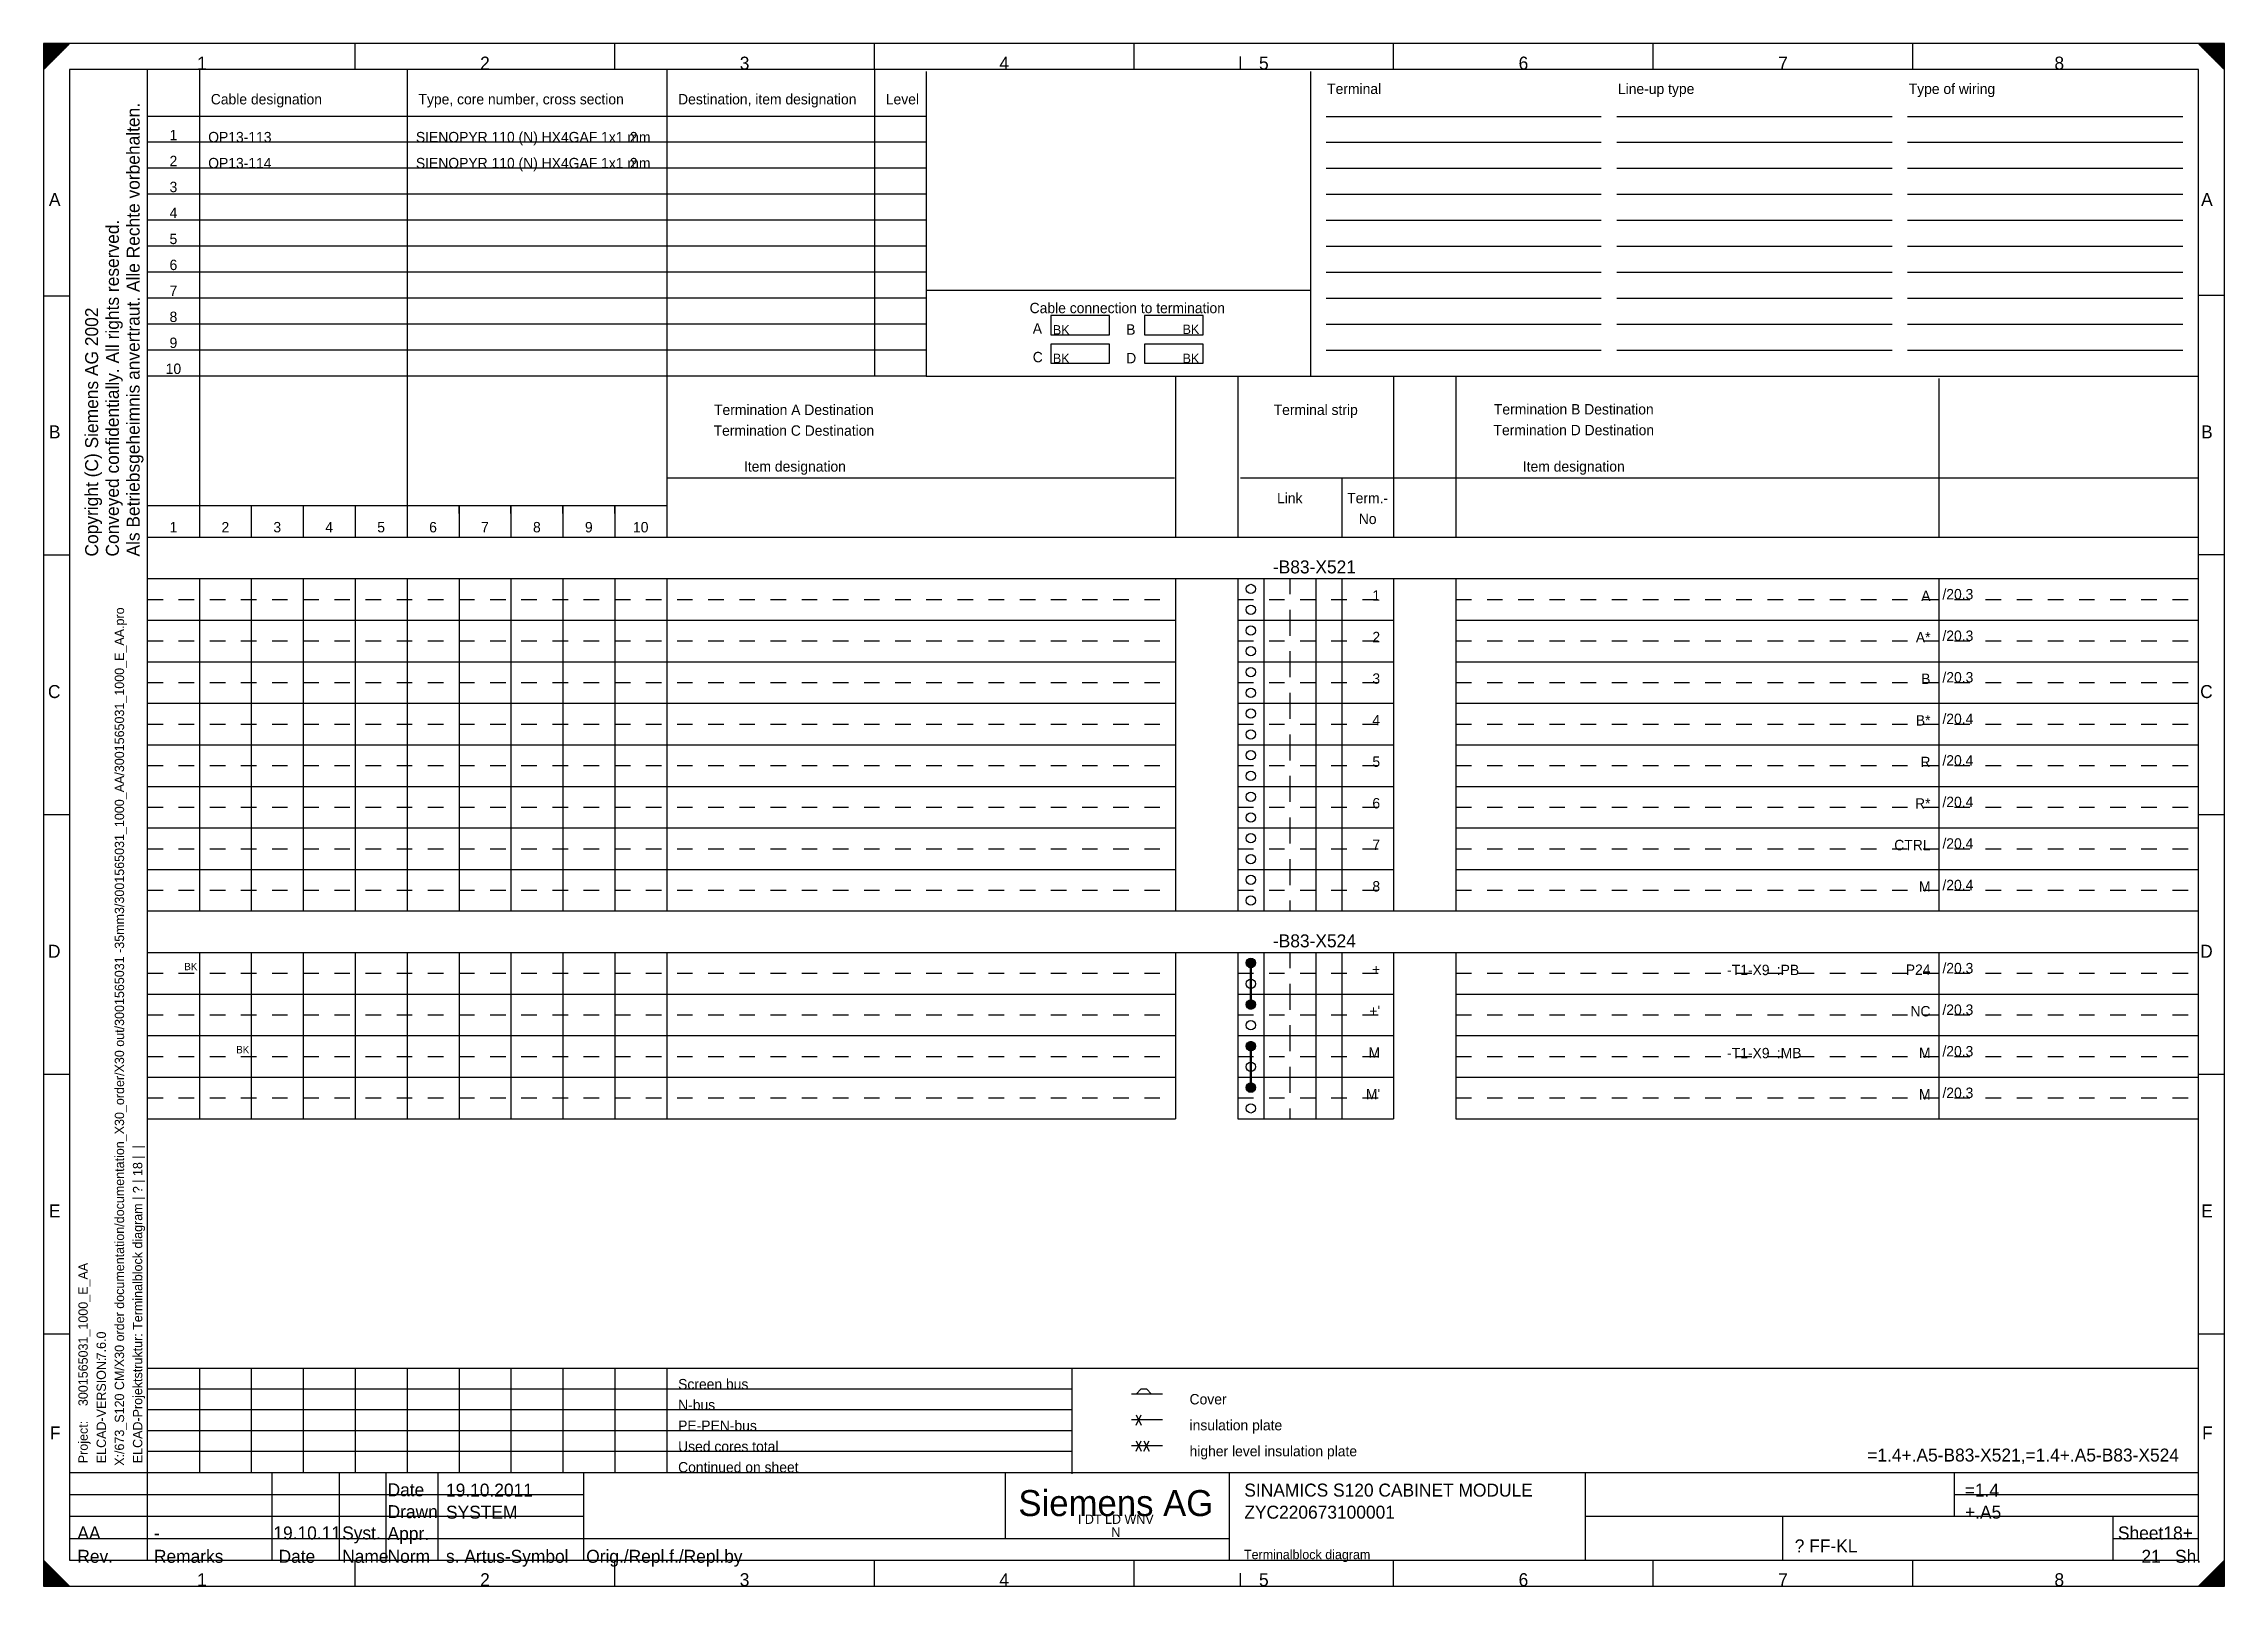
# Model space of a CAD drawing. Extents: x 0 to 420, y 0 to 297.
import ezdxf
from ezdxf.enums import TextEntityAlignment as Align

# ---------------------------------------------------------------- set-up
doc = ezdxf.new("R2010")
doc.units = 0
doc.header["$MEASUREMENT"] = 0
doc.linetypes.add('LTY1', pattern=[0])
doc.linetypes.add('LTY4', pattern=[6, 3, -3])
for name, color, linetype in [('GRAFIK', 7, 'LTY1'), ('PEN1', 7, 'LTY1'), ('PEN2', 7, 'LTY1'), ('PEN3', 7, 'LTY1'), ('PEN4', 7, 'LTY1'), ('PEN5', 7, 'LTY1'), ('PEN6', 7, 'LTY1'), ('SF', 7, 'LTY1'), ('SYMBOL', 7, 'LTY1')]:
    doc.layers.add(name, color=color, linetype=linetype)
doc.styles.add('CYRILLIC', font='norm_cy')
doc.styles.add('NORMSCHRIFT', font='normwin')

# ---------------------------------------------------------------- blocks, each defined once
blk = doc.blocks.new('TD_FORM_4_MKD')
at = {"layer": 'PEN1', "linetype": 'LTY1'}
for p, q in [((0, 297), (0, 0)), ((420, 297), (0, 297)), ((0, 297), (0, 292)), ((0, 292), (5, 297)), ((5, 297), (0, 297)), ((0, 297), (5, 297)), ((0, 296.95), (4.95, 296.95)), ((0, 296.9), (4.9, 296.9)), ((0, 296.85), (4.85, 296.85)), ((0, 296.8), (4.8, 296.8)), ((0, 296.75), (4.75, 296.75)), ((0, 296.7), (4.7, 296.7)), ((0, 296.65), (4.65, 296.65)), ((0, 296.6), (4.6, 296.6)), ((0, 296.55), (4.55, 296.55)), ((0, 296.5), (4.5, 296.5)), ((0, 296.45), (4.45, 296.45)), ((0, 296.4), (4.4, 296.4)), ((0, 296.35), (4.35, 296.35)), ((0, 296.3), (4.3, 296.3)), ((0, 296.25), (4.25, 296.25)), ((0, 296.2), (4.2, 296.2)), ((0, 296.15), (4.15, 296.15)), ((0, 296.1), (4.1, 296.1)), ((0, 296.05), (4.05, 296.05)), ((0, 296), (4, 296)), ((0, 295.95), (3.95, 295.95)), ((0, 295.9), (3.9, 295.9)), ((0, 295.85), (3.85, 295.85)), ((0, 295.8), (3.8, 295.8)), ((0, 295.75), (3.75, 295.75)), ((0, 295.7), (3.7, 295.7)), ((0, 295.65), (3.65, 295.65)), ((0, 295.6), (3.6, 295.6)), ((0, 295.55), (3.55, 295.55)), ((0, 295.5), (3.5, 295.5)), ((0, 295.45), (3.45, 295.45)), ((0, 295.4), (3.4, 295.4)), ((0, 295.35), (3.35, 295.35)), ((0, 295.3), (3.3, 295.3)), ((0, 295.25), (3.25, 295.25)), ((0, 295.2), (3.2, 295.2)), ((0, 295.15), (3.15, 295.15)), ((0, 295.1), (3.1, 295.1)), ((0, 295.05), (3.05, 295.05)), ((0, 295), (3, 295)), ((0, 294.95), (2.95, 294.95)), ((0, 294.9), (2.9, 294.9)), ((0, 294.85), (2.85, 294.85)), ((0, 294.8), (2.8, 294.8)), ((0, 294.75), (2.75, 294.75)), ((0, 294.7), (2.7, 294.7)), ((0, 294.65), (2.65, 294.65)), ((0, 294.6), (2.6, 294.6)), ((0, 294.55), (2.55, 294.55)), ((0, 294.5), (2.5, 294.5)), ((0, 294.45), (2.45, 294.45)), ((0, 294.4), (2.4, 294.4)), ((0, 294.35), (2.35, 294.35)), ((0, 294.3), (2.3, 294.3)), ((0, 294.25), (2.25, 294.25)), ((0, 294.2), (2.2, 294.2)), ((0, 294.15), (2.15, 294.15)), ((0, 294.1), (2.1, 294.1)), ((0, 294.05), (2.05, 294.05)), ((0, 294), (2, 294)), ((230.5, 292), (230.5, 294.5)), ((420, 297), (415, 297)), ((415, 297), (420, 292)), ((415, 297), (420, 297)), ((415.05, 296.95), (420, 296.95)), ((415.1, 296.9), (420, 296.9)), ((415.15, 296.85), (420, 296.85)), ((415.2, 296.8), (420, 296.8)), ((415.25, 296.75), (420, 296.75)), ((415.3, 296.7), (420, 296.7)), ((415.35, 296.65), (420, 296.65)), ((415.4, 296.6), (420, 296.6)), ((415.45, 296.55), (420, 296.55)), ((415.5, 296.5), (420, 296.5)), ((415.55, 296.45), (420, 296.45)), ((415.6, 296.4), (420, 296.4)), ((415.65, 296.35), (420, 296.35)), ((415.7, 296.3), (420, 296.3)), ((415.75, 296.25), (420, 296.25)), ((415.8, 296.2), (420, 296.2)), ((415.85, 296.15), (420, 296.15)), ((415.9, 296.1), (420, 296.1)), ((415.95, 296.05), (420, 296.05)), ((416, 296), (420, 296)), ((416.05, 295.95), (420, 295.95)), ((416.1, 295.9), (420, 295.9)), ((416.15, 295.85), (420, 295.85)), ((416.2, 295.8), (420, 295.8)), ((416.25, 295.75), (420, 295.75)), ((416.3, 295.7), (420, 295.7)), ((416.35, 295.65), (420, 295.65)), ((416.4, 295.6), (420, 295.6)), ((416.45, 295.55), (420, 295.55)), ((416.5, 295.5), (420, 295.5)), ((416.55, 295.45), (420, 295.45)), ((416.6, 295.4), (420, 295.4)), ((416.65, 295.35), (420, 295.35)), ((416.7, 295.3), (420, 295.3)), ((416.75, 295.25), (420, 295.25)), ((416.8, 295.2), (420, 295.2)), ((416.85, 295.15), (420, 295.15)), ((416.9, 295.1), (420, 295.1)), ((416.95, 295.05), (420, 295.05)), ((417, 295), (420, 295)), ((417.05, 294.95), (420, 294.95)), ((417.1, 294.9), (420, 294.9)), ((417.15, 294.85), (420, 294.85)), ((417.2, 294.8), (420, 294.8)), ((417.25, 294.75), (420, 294.75)), ((417.3, 294.7), (420, 294.7)), ((417.35, 294.65), (420, 294.65)), ((417.4, 294.6), (420, 294.6)), ((417.45, 294.55), (420, 294.55)), ((417.5, 294.5), (420, 294.5)), ((417.55, 294.45), (420, 294.45)), ((417.6, 294.4), (420, 294.4)), ((417.65, 294.35), (420, 294.35)), ((417.7, 294.3), (420, 294.3)), ((417.75, 294.25), (420, 294.25)), ((417.8, 294.2), (420, 294.2)), ((417.85, 294.15), (420, 294.15)), ((417.9, 294.1), (420, 294.1)), ((417.95, 294.05), (420, 294.05)), ((418, 294), (420, 294)), ((420, 0), (420, 297)), ((420, 292), (420, 297)), ((0, 293.95), (1.95, 293.95)), ((0, 293.9), (1.9, 293.9)), ((0, 293.85), (1.85, 293.85)), ((0, 293.8), (1.8, 293.8)), ((0, 293.75), (1.75, 293.75)), ((0, 293.7), (1.7, 293.7)), ((0, 293.65), (1.65, 293.65)), ((0, 293.6), (1.6, 293.6)), ((0, 293.55), (1.55, 293.55)), ((0, 293.5), (1.5, 293.5)), ((0, 293.45), (1.45, 293.45)), ((0, 293.4), (1.4, 293.4)), ((0, 293.35), (1.35, 293.35)), ((0, 293.3), (1.3, 293.3)), ((0, 293.25), (1.25, 293.25)), ((0, 293.2), (1.2, 293.2)), ((0, 293.15), (1.15, 293.15)), ((0, 293.1), (1.1, 293.1)), ((0, 293.05), (1.05, 293.05)), ((0, 293), (1, 293)), ((0, 292.95), (0.95, 292.95)), ((0, 292.9), (0.9, 292.9)), ((0, 292.85), (0.85, 292.85)), ((0, 292.8), (0.8, 292.8)), ((0, 292.75), (0.75, 292.75)), ((0, 292.7), (0.7, 292.7)), ((0, 292.65), (0.65, 292.65)), ((0, 292.6), (0.6, 292.6)), ((0, 292.55), (0.55, 292.55)), ((0, 292.5), (0.5, 292.5)), ((0, 292.45), (0.45, 292.45)), ((0, 292.4), (0.4, 292.4)), ((0, 292.35), (0.35, 292.35)), ((0, 292.3), (0.3, 292.3)), ((0, 292.25), (0.25, 292.25)), ((0, 292.2), (0.2, 292.2)), ((0, 292.15), (0.15, 292.15)), ((0, 292.1), (0.1, 292.1)), ((0, 292.05), (0.05, 292.05)), ((418.05, 293.95), (420, 293.95)), ((418.1, 293.9), (420, 293.9)), ((418.15, 293.85), (420, 293.85)), ((418.2, 293.8), (420, 293.8)), ((418.25, 293.75), (420, 293.75)), ((418.3, 293.7), (420, 293.7)), ((418.35, 293.65), (420, 293.65)), ((418.4, 293.6), (420, 293.6)), ((418.45, 293.55), (420, 293.55)), ((418.5, 293.5), (420, 293.5)), ((418.55, 293.45), (420, 293.45)), ((418.6, 293.4), (420, 293.4)), ((418.65, 293.35), (420, 293.35)), ((418.7, 293.3), (420, 293.3)), ((418.75, 293.25), (420, 293.25)), ((418.8, 293.2), (420, 293.2)), ((418.85, 293.15), (420, 293.15)), ((418.9, 293.1), (420, 293.1)), ((418.95, 293.05), (420, 293.05)), ((419, 293), (420, 293)), ((419.05, 292.95), (420, 292.95)), ((419.1, 292.9), (420, 292.9)), ((419.15, 292.85), (420, 292.85)), ((419.2, 292.8), (420, 292.8)), ((419.25, 292.75), (420, 292.75)), ((419.3, 292.7), (420, 292.7)), ((419.35, 292.65), (420, 292.65)), ((419.4, 292.6), (420, 292.6)), ((419.45, 292.55), (420, 292.55)), ((419.5, 292.5), (420, 292.5)), ((419.55, 292.45), (420, 292.45)), ((419.6, 292.4), (420, 292.4)), ((419.65, 292.35), (420, 292.35)), ((419.7, 292.3), (420, 292.3)), ((419.75, 292.25), (420, 292.25)), ((419.8, 292.2), (420, 292.2)), ((419.85, 292.15), (420, 292.15)), ((419.9, 292.1), (420, 292.1)), ((419.95, 292.05), (420, 292.05)), ((5, 0), (0, 5)), ((0, 5), (0, 0)), ((0, 4.95), (0.05, 4.95)), ((0, 4.9), (0.1, 4.9)), ((0, 4.85), (0.15, 4.85)), ((0, 4.8), (0.2, 4.8)), ((0, 4.75), (0.25, 4.75)), ((0, 4.7), (0.3, 4.7)), ((0, 4.65), (0.35, 4.65)), ((0, 4.6), (0.4, 4.6)), ((0, 4.55), (0.45, 4.55)), ((0, 4.5), (0.5, 4.5)), ((0, 4.45), (0.55, 4.45)), ((0, 4.4), (0.6, 4.4)), ((0, 4.35), (0.65, 4.35)), ((0, 4.3), (0.7, 4.3)), ((0, 4.25), (0.75, 4.25)), ((0, 4.2), (0.8, 4.2)), ((420, 5), (415, 0)), ((419.2, 4.2), (420, 4.2)), ((419.25, 4.25), (420, 4.25)), ((419.3, 4.3), (420, 4.3)), ((419.35, 4.35), (420, 4.35)), ((419.4, 4.4), (420, 4.4)), ((419.45, 4.45), (420, 4.45)), ((419.5, 4.5), (420, 4.5)), ((419.55, 4.55), (420, 4.55)), ((419.6, 4.6), (420, 4.6)), ((419.65, 4.65), (420, 4.65)), ((419.7, 4.7), (420, 4.7)), ((419.75, 4.75), (420, 4.75)), ((419.8, 4.8), (420, 4.8)), ((419.85, 4.85), (420, 4.85)), ((419.9, 4.9), (420, 4.9)), ((419.95, 4.95), (420, 4.95)), ((420, 0), (420, 5)), ((0, 4.15), (0.85, 4.15)), ((0, 4.1), (0.9, 4.1)), ((0, 4.05), (0.95, 4.05)), ((0, 4), (1, 4)), ((0, 3.95), (1.05, 3.95)), ((0, 3.9), (1.1, 3.9)), ((0, 3.85), (1.15, 3.85)), ((0, 3.8), (1.2, 3.8)), ((0, 3.75), (1.25, 3.75)), ((0, 3.7), (1.3, 3.7)), ((0, 3.65), (1.35, 3.65)), ((0, 3.6), (1.4, 3.6)), ((0, 3.55), (1.45, 3.55)), ((0, 3.5), (1.5, 3.5)), ((0, 3.45), (1.55, 3.45)), ((0, 3.4), (1.6, 3.4)), ((0, 3.35), (1.65, 3.35)), ((0, 3.3), (1.7, 3.3)), ((0, 3.25), (1.75, 3.25)), ((0, 3.2), (1.8, 3.2)), ((0, 3.15), (1.85, 3.15)), ((0, 3.1), (1.9, 3.1)), ((0, 3.05), (1.95, 3.05)), ((0, 3), (2, 3)), ((0, 2.95), (2.05, 2.95)), ((0, 2.9), (2.1, 2.9)), ((0, 2.85), (2.15, 2.85)), ((0, 2.8), (2.2, 2.8)), ((0, 2.75), (2.25, 2.75)), ((0, 2.7), (2.3, 2.7)), ((0, 2.65), (2.35, 2.65)), ((0, 2.6), (2.4, 2.6)), ((0, 2.55), (2.45, 2.55)), ((0, 2.5), (2.5, 2.5)), ((0, 2.45), (2.55, 2.45)), ((0, 2.4), (2.6, 2.4)), ((0, 2.35), (2.65, 2.35)), ((0, 2.3), (2.7, 2.3)), ((0, 2.25), (2.75, 2.25)), ((0, 2.2), (2.8, 2.2)), ((0, 2.15), (2.85, 2.15)), ((0, 2.1), (2.9, 2.1)), ((0, 2.05), (2.95, 2.05)), ((0, 2), (3, 2)), ((0, 1.95), (3.05, 1.95)), ((0, 1.9), (3.1, 1.9)), ((0, 1.85), (3.15, 1.85)), ((0, 1.8), (3.2, 1.8)), ((0, 1.75), (3.25, 1.75)), ((0, 1.7), (3.3, 1.7)), ((0, 1.65), (3.35, 1.65)), ((0, 1.6), (3.4, 1.6)), ((0, 1.55), (3.45, 1.55)), ((0, 1.5), (3.5, 1.5)), ((0, 1.45), (3.55, 1.45)), ((0, 1.4), (3.6, 1.4)), ((0, 1.35), (3.65, 1.35)), ((0, 1.3), (3.7, 1.3)), ((0, 1.25), (3.75, 1.25)), ((0, 1.2), (3.8, 1.2)), ((0, 1.15), (3.85, 1.15)), ((0, 1.1), (3.9, 1.1)), ((0, 1.05), (3.95, 1.05)), ((0, 1), (4, 1)), ((0, 0.95), (4.05, 0.95)), ((0, 0.9), (4.1, 0.9)), ((0, 0.85), (4.15, 0.85)), ((0, 0.8), (4.2, 0.8)), ((0, 0.75), (4.25, 0.75)), ((0, 0.7), (4.3, 0.7)), ((0, 0.65), (4.35, 0.65)), ((0, 0.6), (4.4, 0.6)), ((0, 0.55), (4.45, 0.55)), ((0, 0.5), (4.5, 0.5)), ((0, 0.45), (4.55, 0.45)), ((0, 0.4), (4.6, 0.4)), ((0, 0.35), (4.65, 0.35)), ((0, 0.3), (4.7, 0.3)), ((0, 0.25), (4.75, 0.25)), ((0, 0.2), (4.8, 0.2)), ((0, 0.15), (4.85, 0.15)), ((0, 0.1), (4.9, 0.1)), ((0, 0.05), (4.95, 0.05)), ((0, 0), (420, 0)), ((0, 0), (5, 0)), ((230.5, 0), (230.5, 2.5)), ((230.5, 0), (230.5, 2.5)), ((415, 0), (420, 0)), ((415.05, 0.05), (420, 0.05)), ((415.1, 0.1), (420, 0.1)), ((415.15, 0.15), (420, 0.15)), ((415.2, 0.2), (420, 0.2)), ((415.25, 0.25), (420, 0.25)), ((415.3, 0.3), (420, 0.3)), ((415.35, 0.35), (420, 0.35)), ((415.4, 0.4), (420, 0.4)), ((415.45, 0.45), (420, 0.45)), ((415.5, 0.5), (420, 0.5)), ((415.55, 0.55), (420, 0.55)), ((415.6, 0.6), (420, 0.6)), ((415.65, 0.65), (420, 0.65)), ((415.7, 0.7), (420, 0.7)), ((415.75, 0.75), (420, 0.75)), ((415.8, 0.8), (420, 0.8)), ((415.85, 0.85), (420, 0.85)), ((415.9, 0.9), (420, 0.9)), ((415.95, 0.95), (420, 0.95)), ((416, 1), (420, 1)), ((416.05, 1.05), (420, 1.05)), ((416.1, 1.1), (420, 1.1)), ((416.15, 1.15), (420, 1.15)), ((416.2, 1.2), (420, 1.2)), ((416.25, 1.25), (420, 1.25)), ((416.3, 1.3), (420, 1.3)), ((416.35, 1.35), (420, 1.35)), ((416.4, 1.4), (420, 1.4)), ((416.45, 1.45), (420, 1.45)), ((416.5, 1.5), (420, 1.5)), ((416.55, 1.55), (420, 1.55)), ((416.6, 1.6), (420, 1.6)), ((416.65, 1.65), (420, 1.65)), ((416.7, 1.7), (420, 1.7)), ((416.75, 1.75), (420, 1.75)), ((416.8, 1.8), (420, 1.8)), ((416.85, 1.85), (420, 1.85)), ((416.9, 1.9), (420, 1.9)), ((416.95, 1.95), (420, 1.95)), ((417, 2), (420, 2)), ((417.05, 2.05), (420, 2.05)), ((417.1, 2.1), (420, 2.1)), ((417.15, 2.15), (420, 2.15)), ((417.2, 2.2), (420, 2.2)), ((417.25, 2.25), (420, 2.25)), ((417.3, 2.3), (420, 2.3)), ((417.35, 2.35), (420, 2.35)), ((417.4, 2.4), (420, 2.4)), ((417.45, 2.45), (420, 2.45)), ((417.5, 2.5), (420, 2.5)), ((417.55, 2.55), (420, 2.55)), ((417.6, 2.6), (420, 2.6)), ((417.65, 2.65), (420, 2.65)), ((417.7, 2.7), (420, 2.7)), ((417.75, 2.75), (420, 2.75)), ((417.8, 2.8), (420, 2.8)), ((417.85, 2.85), (420, 2.85)), ((417.9, 2.9), (420, 2.9)), ((417.95, 2.95), (420, 2.95)), ((418, 3), (420, 3)), ((418.05, 3.05), (420, 3.05)), ((418.1, 3.1), (420, 3.1)), ((418.15, 3.15), (420, 3.15)), ((418.2, 3.2), (420, 3.2)), ((418.25, 3.25), (420, 3.25)), ((418.3, 3.3), (420, 3.3)), ((418.35, 3.35), (420, 3.35)), ((418.4, 3.4), (420, 3.4)), ((418.45, 3.45), (420, 3.45)), ((418.5, 3.5), (420, 3.5)), ((418.55, 3.55), (420, 3.55)), ((418.6, 3.6), (420, 3.6)), ((418.65, 3.65), (420, 3.65)), ((418.7, 3.7), (420, 3.7)), ((418.75, 3.75), (420, 3.75)), ((418.8, 3.8), (420, 3.8)), ((418.85, 3.85), (420, 3.85)), ((418.9, 3.9), (420, 3.9)), ((418.95, 3.95), (420, 3.95)), ((419, 4), (420, 4)), ((419.05, 4.05), (420, 4.05)), ((419.1, 4.1), (420, 4.1)), ((419.15, 4.15), (420, 4.15))]:
    blk.add_line(p, q, dxfattribs=at)
at = {"layer": 'PEN5', "linetype": 'LTY1'}
for p, q in [((415, 292), (5, 292)), ((5, 292), (5, 5)), ((20, 21.9), (20, 292)), ((20, 21.9), (20, 292)), ((415, 5), (415, 292)), ((5, 21.9), (415, 21.9)), ((5, 21.9), (415, 21.9)), ((5, 5), (415, 5))]:
    blk.add_line(p, q, dxfattribs=at)
at = {"layer": 'PEN6', "linetype": 'LTY1'}
for p, q in [((60, 292), (60, 297)), ((110, 292), (110, 297)), ((160, 292), (160, 297)), ((210, 292), (210, 297)), ((260, 292), (260, 297)), ((310, 292), (310, 297)), ((360, 292), (360, 297)), ((5, 248.4), (0, 248.4)), ((420, 248.5), (415, 248.5)), ((5, 198.5), (0, 198.5)), ((420, 198.6), (415, 198.6)), ((5, 148.5), (0, 148.5)), ((420, 148.5), (415, 148.5)), ((5, 98.5), (0, 98.5)), ((420, 98.5), (415, 98.5)), ((5, 48.5), (0, 48.5)), ((420, 48.5), (415, 48.5)), ((20, 5), (20, 21.9)), ((44, 5), (44, 21.9)), ((57, 5), (57, 21.9)), ((65.9, 21.9), (65.9, 5)), ((76, 5), (76, 21.9)), ((103.95, 21.9), (103.95, 5)), ((185.2, 21.9), (185.2, 9.25)), ((228.35, 21.9), (228.35, 5)), ((296.9, 21.9), (296.9, 5)), ((367.95, 21.9), (367.95, 13.45)), ((5, 17.68), (103.92, 17.68)), ((367.95, 17.68), (415, 17.68)), ((5, 13.45), (103.92, 13.45)), ((296.9, 13.45), (415, 13.45)), ((334.95, 5), (334.95, 13.45)), ((398.5, 13.5), (398.5, 5)), ((5, 9.2), (228.35, 9.2)), ((398.43, 9.2), (415, 9.2)), ((60, 0), (60, 5)), ((110, 0), (110, 5)), ((160, 0), (160, 5)), ((210, 0), (210, 5)), ((260, 0), (260, 5)), ((310, 0), (310, 5)), ((360, 0), (360, 5))]:
    blk.add_line(p, q, dxfattribs=at)
at = {"layer": 'PEN2', "style": 'NORMSCHRIFT'}
for s, p in [('1', (30.5, 292)), ('2', (85, 292)), ('3', (135, 292)), ('4', (185, 292)), ('5', (235, 292)), ('6', (285, 292)), ('7', (335, 292)), ('8', (388.2, 292)), ('1', (30.5, 0)), ('2', (85, 0)), ('3', (135, 0)), ('4', (185, 0)), ('5', (235, 0)), ('6', (285, 0)), ('7', (335, 0)), ('8', (388.2, 0))]:
    blk.add_text(s, height=2.5, dxfattribs=at).set_placement(p, align=Align.CENTER)
for s, p in [('Als Betriebsgeheimnis anvertraut. Alle Rechte vorbehalten.', (18.5, 198.25)), ('Conveyed confidentially. All rights reserved.', (14.5, 198.25))]:
    blk.add_text(s, height=2.5, rotation=90, dxfattribs=at).set_placement(p)
for s, p in [('A', (3.25, 265.75)), ('A', (417.75, 265.75)), ('B', (3.25, 221)), ('B', (417.75, 221)), ('C', (3.25, 171)), ('C', (417.75, 171)), ('D', (3.25, 121)), ('D', (417.75, 121)), ('E', (3.25, 71)), ('E', (417.75, 71)), ('F', (3.25, 28.25)), ('F', (417.75, 28.25))]:
    blk.add_text(s, height=2.5, dxfattribs=at).set_placement(p, align=Align.RIGHT)
for s, p in [('Date', (66.25, 17.3)), ('Drawn', (66.25, 13.1)), ('Appr.', (66.25, 8.9)), ('Sheet', (399.5, 9)), ('Rev.', (6.5, 4.5)), ('Remarks', (21.25, 4.5)), ('Date', (45.25, 4.5)), ('Name', (57.5, 4.5)), ('Norm', (66.25, 4.5)), ('Sh.', (410.5, 4.5))]:
    blk.add_text(s, height=2.5, dxfattribs=at).set_placement(p)
at = {"layer": 'PEN2', "style": 'NORMSCHRIFT', "flags": 8}
blk.add_attdef('CODE_178', (10.5, 198.25), '', height=2.5, rotation=90, dxfattribs=at)
for tag, p in [('CODE_1003', (411.25, 24)), ('CODE_1003', (396.5, 17.25)), ('CODE_1003', (396.55, 13)), ('CODE_512', (294.25, 6.7)), ('CODE_71', (407.75, 4.5))]:
    blk.add_attdef(tag, text='', height=2.5, dxfattribs=at).set_placement(p, align=Align.RIGHT)
for tag, p in [('CODE_520', (6.5, 17.25)), ('CODE_521', (21.25, 17.25)), ('CODE_522', (44.25, 17.25)), ('CODE_523', (57.5, 17.25)), ('CODE_170', (77.5, 17.25)), ('CODE_67', (106.75, 17.25)), ('CODE_66', (231.25, 17.25)), ('CODE_505', (299.25, 17.2)), ('CODE_1003', (370, 17.25)), ('CODE_1003', (398.5, 17.25)), ('CODE_524', (6.5, 13)), ('CODE_525', (21.25, 13)), ('CODE_526', (44.25, 13)), ('CODE_527', (57.5, 13)), ('CODE_171', (77.5, 13)), ('CODE_175', (106.75, 13)), ('CODE_557', (231.25, 13)), ('CODE_506', (299.25, 13.2)), ('CODE_1003', (370.05, 13)), ('CODE_528', (6.5, 9)), ('CODE_529', (21.25, 9)), ('CODE_530', (44.25, 9)), ('CODE_531', (57.5, 9)), ('CODE_172', (77.5, 9)), ('CODE_176', (106.75, 9)), ('CODE_166', (231.25, 9)), ('CODE_532', (297.75, 8.5)), ('CODE_534', (307.75, 8.5)), ('CODE_536', (321.75, 8.5)), ('CODE_68', (337.25, 6.5)), ('CODE_62', (408.25, 9)), ('CODE_70', (408.25, 9)), ('CODE_173', (77.5, 4.5)), ('CODE_73', (104.5, 4.5)), ('CODE_533', (297.75, 4.5)), ('CODE_535', (307.75, 4.5)), ('CODE_537', (321.75, 4.5))]:
    blk.add_attdef(tag, p, '', height=2.5, dxfattribs=at)
for tag, p in [('CODE_554', (362.8, 17.2)), ('CODE_507', (316, 6.5))]:
    blk.add_attdef(tag, text='', height=2.5, dxfattribs=at).set_placement(p, align=Align.CENTER)
at = {"layer": 'PEN4', "style": 'NORMSCHRIFT'}
for s, p in [('ELCAD-VERSION:', (12, 23.68)), ('Project:', (8.5, 23.68))]:
    blk.add_text(s, height=1.8, rotation=90, dxfattribs=at).set_placement(p)
at = {"layer": 'PEN4', "style": 'NORMSCHRIFT', "flags": 8}
for tag, p, height in [('CODE_51', (248.2, 283), 2), ('CODE_51', (304.2, 283), 2), ('CODE_51', (360.2, 283), 2), ('CODE_51', (248.2, 278), 2), ('CODE_51', (304.2, 278), 2), ('CODE_51', (360.2, 278), 2), ('CODE_51', (248.2, 273), 2), ('CODE_51', (304.2, 273), 2), ('CODE_51', (360.2, 273), 2), ('CODE_51', (248.2, 268), 2), ('CODE_51', (304.2, 268), 2), ('CODE_51', (360.2, 268), 2), ('CODE_51', (248.2, 263), 2), ('CODE_51', (304.2, 263), 2), ('CODE_51', (360.2, 263), 2), ('CODE_51', (248.2, 258), 2), ('CODE_51', (304.2, 258), 2), ('CODE_51', (360.2, 258), 2), ('CODE_51', (248.2, 253), 2), ('CODE_51', (304.2, 253), 2), ('CODE_51', (360.2, 253), 2), ('CODE_51', (248.2, 248), 2), ('CODE_51', (304.2, 248), 2), ('CODE_51', (360.2, 248), 2), ('CODE_51', (248.2, 243), 2), ('CODE_51', (304.2, 243), 2), ('CODE_51', (360.2, 243), 2), ('CODE_51', (248.2, 238), 2), ('CODE_51', (304.2, 238), 2), ('CODE_51', (360.2, 238), 2), ('CODE_76', (231.18, 5.2), 1.8), ('CODE_180', (262.68, 5.2), 1.8)]:
    blk.add_attdef(tag, p, '', height=height, dxfattribs=at)
for tag, p in [('CODE_189', (12, 43.67)), ('CODE_179', (8.5, 34.67)), ('CODE_2407', (15.5, 23.18)), ('CODE_64', (19, 23.68)), ('CODE_60', (19, 23.68)), ('CODE_63', (19, 23.68)), ('CODE_61', (19, 23.68)), ('CODE_57', (19, 23.68))]:
    blk.add_attdef(tag, p, '', height=1.8, rotation=90, dxfattribs=at)
for tag, p in [('CODE_508', (206.5, 12)), ('CODE_509', (206.5, 9.5))]:
    blk.add_attdef(tag, text='', height=1.8, dxfattribs=at).set_placement(p, align=Align.CENTER)
blk = doc.blocks.new('FB-SIE1')
at = {"layer": 'PEN3', "style": 'NORMSCHRIFT'}
blk.add_text('Siemens AG', height=5, dxfattribs=at).set_placement((0, -5), align=Align.CENTER)
blk = doc.blocks.new('TD_FORM_4-GRM')
at = {"layer": 'PEN1', "linetype": 'LTY1'}
for p, q in [((244, 291.65), (244, 232.95)), ((244, 249.45), (170, 249.45)), ((170, 232.95), (415, 232.95)), ((120, 213.4), (169, 213.4)), ((169, 213.4), (217.8, 213.4)), ((230.5, 213.4), (415, 213.4)), ((120, 208), (20, 208)), ((20, 202), (415, 202)), ((20, 42), (257, 42)), ((257, 42), (415, 42))]:
    blk.add_line(p, q, dxfattribs=at)
at = {"layer": 'PEN3', "linetype": 'LTY1'}
for p, q in [((170, 291.65), (170, 232.9)), ((365, 232.5), (365, 202))]:
    blk.add_line(p, q, dxfattribs=at)
at = {"layer": 'PEN4', "linetype": 'LTY1'}
for p, q in [((30, 292), (30, 202)), ((70, 292), (70, 202)), ((120, 292), (120, 202)), ((160, 292), (160, 232.9)), ((170, 283), (20, 283)), ((247, 283), (300, 283)), ((303, 283), (356, 283)), ((359, 283), (412, 283)), ((170, 278), (20, 278)), ((247, 278), (300, 278)), ((303, 278), (356, 278)), ((359, 278), (412, 278)), ((170, 273), (20, 273)), ((247, 273), (300, 273)), ((303, 273), (356, 273)), ((359, 273), (412, 273)), ((170, 268), (20, 268)), ((247, 268), (300, 268)), ((303, 268), (356, 268)), ((359, 268), (412, 268)), ((170, 263), (20, 263)), ((247, 263), (300, 263)), ((303, 263), (356, 263)), ((359, 263), (412, 263)), ((170, 258), (20, 258)), ((247, 258), (300, 258)), ((303, 258), (356, 258)), ((359, 258), (412, 258)), ((170, 253), (20, 253)), ((247, 253), (300, 253)), ((303, 253), (356, 253)), ((359, 253), (412, 253)), ((170, 248), (20, 248)), ((247, 248), (300, 248)), ((303, 248), (356, 248)), ((359, 248), (412, 248)), ((194, 244.65), (194, 240.95)), ((205.3, 244.65), (194, 244.65)), ((205.3, 240.95), (205.3, 244.65)), ((212, 244.65), (212, 240.95)), ((223.3, 244.65), (212, 244.65)), ((223.3, 240.95), (223.3, 244.65)), ((170, 243), (20, 243)), ((194, 240.95), (205.3, 240.95)), ((212, 240.95), (223.3, 240.95)), ((247, 243), (300, 243)), ((303, 243), (356, 243)), ((359, 243), (412, 243)), ((170, 238), (20, 238)), ((194, 239.15), (194, 235.45)), ((205.3, 239.15), (194, 239.15)), ((194, 235.45), (205.3, 235.45)), ((205.3, 235.45), (205.3, 239.15)), ((212, 239.15), (212, 235.45)), ((223.3, 239.15), (212, 239.15)), ((212, 235.45), (223.3, 235.45)), ((223.3, 235.45), (223.3, 239.15)), ((247, 238), (300, 238)), ((303, 238), (356, 238)), ((359, 238), (412, 238)), ((170, 233), (20, 233)), ((218, 232.95), (218, 202)), ((230, 232.95), (230, 202)), ((260, 232.95), (260, 202)), ((272, 232.95), (272, 202)), ((272, 232.95), (272, 202)), ((250, 213.4), (250, 202)), ((40, 208), (40, 208)), ((40, 208), (40, 202)), ((50, 208), (50, 208)), ((50, 208), (50, 202)), ((60, 208), (60, 208)), ((60, 208), (60, 202)), ((80, 206.55), (80, 208)), ((80, 208), (80, 202)), ((90, 206.55), (90, 208)), ((90, 208), (90, 202)), ((100, 206.55), (100, 208)), ((100, 208), (100, 202)), ((110, 206.55), (110, 208)), ((110, 208), (110, 202)), ((30, 42), (30, 21.9)), ((40, 42), (40, 21.9)), ((50, 42), (50, 21.9)), ((60, 42), (60, 21.9)), ((70, 42), (70, 21.9)), ((80, 42), (80, 21.9)), ((90, 42), (90, 21.9)), ((100, 42), (100, 21.9)), ((110, 42), (110, 21.9)), ((120, 42), (120, 21.9)), ((198, 42), (198, 26)), ((20, 38), (198, 38)), ((20, 34), (198, 34)), ((20, 30), (198, 30)), ((20, 26), (198, 26)), ((198, 26.15), (198, 21.65))]:
    blk.add_line(p, q, dxfattribs=at)
at = {"layer": 'PEN4', "style": 'NORMSCHRIFT'}
for s, height, p in [('Cable designation', 2, (32.2, 285.3)), ('Type, core number, cross section', 2, (72.2, 285.3)), ('Destination, item designation', 2, (122.2, 285.3)), ('Level', 2, (162.2, 285.3)), ('Terminal', 2, (247.2, 287.3)), ('Line-up type', 2, (303.2, 287.3)), ('Type of wiring', 2, (359.2, 287.3)), ('Cable connection to termination', 2, (189.9, 245.1)), ('A', 2, (190.5, 241.15)), ('BK', 1.8, (194.38, 241)), ('B', 2, (208.5, 240.95)), ('C', 2, (190.5, 235.65)), ('BK', 1.8, (194.38, 235.5)), ('D', 2, (208.5, 235.45)), ('Screen bus', 2, (122.2, 37.9)), ('N-bus', 2, (122.2, 33.9)), ('PE-PEN-bus', 2, (122.2, 29.9)), ('Used cores total', 2, (122.2, 25.9)), ('Continued on sheet', 2, (122.2, 21.9))]:
    blk.add_text(s, height=height, dxfattribs=at).set_placement(p)
for s, p in [('1', (25, 278.4)), ('2', (25, 273.4)), ('3', (25, 268.4)), ('4', (25, 263.4)), ('5', (25, 258.4)), ('6', (25, 253.4)), ('7', (25, 248.4)), ('8', (25, 243.4)), ('9', (25, 238.4)), ('10', (25, 233.4)), ('Termination A Destination', (144.5, 225.5)), ('Terminal strip', (245, 225.5)), ('Termination B Destination', (294.7, 225.6)), ('Termination C Destination', (144.5, 221.5)), ('Termination D Destination', (294.7, 221.6)), ('Item designation', (144.7, 214.6)), ('Item designation', (294.7, 214.6)), ('Link', (240, 208.5)), ('Term.-', (255, 208.5)), ('No', (255, 204.5)), ('1', (25, 202.9)), ('2', (35, 202.9)), ('3', (45, 202.9)), ('4', (55, 202.9)), ('5', (65, 202.9)), ('6', (75, 202.9)), ('7', (85, 202.9)), ('8', (95, 202.9)), ('9', (105, 202.9)), ('10', (115, 202.9))]:
    blk.add_text(s, height=2, dxfattribs=at).set_placement(p, align=Align.CENTER)
for p in [(222.57, 241.1), (222.57, 235.5)]:
    blk.add_text('BK', height=1.8, dxfattribs=at).set_placement(p, align=Align.RIGHT)
blk = doc.blocks.new('TD_FORM-G-ERL1')
at = {"layer": 'PEN2', "linetype": 'LTY1'}
for p, q in [((-76, 5), (-82, 5)), ((-81.1, 5), (-80.1, 6)), ((-80.1, 6), (-79.1, 6)), ((-79.1, 6), (-78.1, 5)), ((-76, 0), (-82, 0)), ((-81.1, 1), (-80.1, -1)), ((-81.1, -1), (-80.1, 1)), ((-81.1, -4), (-80.1, -6)), ((-81.1, -6), (-80.1, -4)), ((-79.6, -4), (-78.6, -6)), ((-79.6, -6), (-78.6, -4)), ((-76, -5), (-82, -5))]:
    blk.add_line(p, q, dxfattribs=at)
at = {"layer": 'PEN4', "style": 'NORMSCHRIFT'}
for s, p in [('Cover', (-70.8, 3)), ('insulation plate', (-70.8, -2)), ('higher level insulation plate', (-70.8, -7))]:
    blk.add_text(s, height=2, dxfattribs=at).set_placement(p)
blk = doc.blocks.new('TD_FORM-LEIM')
at = {"layer": 'PEN4', "linetype": 'LTY1'}
for p, q in [((-225, 2), (170, 2)), ((-225, -6), (170, -6))]:
    blk.add_line(p, q, dxfattribs=at)
at = {"layer": 'PEN2', "style": 'NORMSCHRIFT', "flags": 8}
blk.add_attdef('CODE_306', text='', height=2.5, dxfattribs=at).set_placement((-0.25, -5), align=Align.CENTER)
blk = doc.blocks.new('TD_FORM-ZEI_2MD')
at = {"layer": 'PEN3', "linetype": 'LTY1'}
blk.add_line((105, 4), (105, -4), dxfattribs=at)
at = {"layer": 'PEN4', "linetype": 'LTY4'}
for p, q in [((-240, 0), (-42, 0)), ((-30, 0), (0, 0)), ((-20, 4), (-20, -4)), ((12, 0), (155, 0))]:
    blk.add_line(p, q, dxfattribs=at)
at = {"layer": 'PEN4', "linetype": 'LTY1'}
for p, q in [((-230, 4), (-230, -4.1)), ((-220, 4), (-220, -4.1)), ((-210, 4), (-210, -4.1)), ((-200, 4), (-200, -4.1)), ((-190, 4), (-190, -4.1)), ((-180, 4), (-180, -4.1)), ((-170, 4), (-170, -4.1)), ((-160, 4), (-160, -4.1)), ((-150, 4), (-150, -4.1)), ((-140, 4), (-140, -4.1)), ((-42, 3.95), (-42, -4)), ((-30, 3.95), (-30, -4)), ((-25, 4), (-25, -4)), ((-15, 4), (-15, -4)), ((-10, 4), (-10, -4)), ((0, 3.95), (0, -4)), ((12, 3.95), (12, -4)), ((12, 3.95), (12, -4)), ((-240, -4), (-42, -4)), ((-30, -4), (0, -4)), ((12, -4), (155, -4))]:
    blk.add_line(p, q, dxfattribs=at)
for centre in [(-27.5, 2), (-27.5, -2)]:
    blk.add_circle(centre, 0.9, dxfattribs=at)
at = {"layer": 'PEN4', "style": 'NORMSCHRIFT', "flags": 8}
for tag, p in [('CODE_601', (-43.6, -0.3)), ('CODE_21', (-2.6, -0.25)), ('CODE_41', (9.8, -0.25)), ('CODE_602', (103.4, -0.3)), ('CODE_603', (-43.6, -4.3)), ('CODE_604', (103.4, -4.3))]:
    blk.add_attdef(tag, text='', height=2, dxfattribs=at).set_placement(p, align=Align.RIGHT)
for tag, p in [('CODE_23', (-40.7, -0.25)), ('CODE_10', (105.7, 0))]:
    blk.add_attdef(tag, p, '', height=2, dxfattribs=at)
blk = doc.blocks.new('TD_FORM-ZI2')
at = {"layer": 'PEN4', "style": 'NORMSCHRIFT', "flags": 8}
for tag, p in [('CODE_1003', (1.3, -0.35)), ('CODE_1003', (18.1, -0.35)), ('CODE_11021', (61.8, -0.35)), ('CODE_1003', (61.8, -0.35))]:
    blk.add_attdef(tag, p, '', height=2, dxfattribs=at)
blk.add_attdef('CODE_11004', text='', height=2, dxfattribs=at).set_placement((60.4, -0.35), align=Align.RIGHT)
blk = doc.blocks.new('TD_FORM-BN')
at = {"layer": 'PEN1', "linetype": 'LTY1'}
for p, q in [((-0.6, 1.9), (1.2, 1.9)), ((-0.575, 1.95), (1.175, 1.95)), ((-0.575, 1.85), (1.175, 1.85)), ((-0.55, 2.05), (1.15, 2.05)), ((-0.55, 2), (1.15, 2)), ((-0.55, 1.8), (1.15, 1.8)), ((-0.55, 1.75), (1.15, 1.75)), ((-0.525, 2.15), (1.125, 2.15)), ((-0.525, 2.1), (1.125, 2.1)), ((-0.525, 1.7), (1.125, 1.7)), ((-0.525, 1.65), (1.125, 1.65)), ((-0.5, 2.25), (1.1, 2.25)), ((-0.5, 2.2), (1.1, 2.2)), ((-0.5, 1.6), (1.1, 1.6)), ((-0.5, 1.55), (1.1, 1.55)), ((-0.475, 2.35), (1.075, 2.35)), ((-0.475, 2.3), (1.075, 2.3)), ((-0.475, 1.5), (1.075, 1.5)), ((-0.475, 1.45), (1.075, 1.45)), ((-0.425, 2.4), (1.025, 2.4)), ((-0.425, 1.4), (1.025, 1.4)), ((-0.375, 2.45), (0.975, 2.45)), ((-0.375, 1.35), (0.975, 1.35)), ((-0.325, 2.5), (0.925, 2.5)), ((-0.325, 1.3), (0.925, 1.3)), ((-0.275, 2.55), (0.875, 2.55)), ((-0.275, 1.25), (0.875, 1.25)), ((-0.225, 2.6), (0.825, 2.6)), ((-0.225, 1.2), (0.825, 1.2)), ((-0.175, 2.65), (0.775, 2.65)), ((-0.175, 1.15), (0.775, 1.15)), ((-0.15, 1.1), (0.75, 1.1)), ((-0.05, 2.7), (0.65, 2.7)), ((0.075, 1.05), (0.525, 1.05)), ((0.1, 2.75), (0.475, 2.75)), ((0.2, 1), (0.2, -2.1)), ((0.4, 1), (0.2, 1)), ((0.2, 0.9), (0.4, 0.9)), ((0.2, 0.4), (0.4, 0.4)), ((0.4, -2.1), (0.4, 1)), ((0.2, -0.1), (0.4, -0.1)), ((0.2, -0.6), (0.4, -0.6)), ((0.2, -1.1), (0.4, -1.1)), ((0.2, -1.6), (0.4, -1.6)), ((0.2, -2.1), (0.4, -2.1)), ((0.2, -2.1), (0.4, -2.1))]:
    blk.add_line(p, q, dxfattribs=at)
blk.add_circle((0.3, 1.9), 0.9, dxfattribs=at)
blk = doc.blocks.new('TD_FORM-BV')
at = {"layer": 'PEN1', "linetype": 'LTY1'}
for p, q in [((0.2, 5.9), (0.2, 2.8)), ((0.4, 5.9), (0.2, 5.9)), ((0.2, 5.8), (0.4, 5.8)), ((0.2, 5.3), (0.4, 5.3)), ((0.2, 4.8), (0.4, 4.8)), ((0.2, 4.3), (0.4, 4.3)), ((0.4, 2.8), (0.4, 5.9)), ((-0.6, 1.9), (1.2, 1.9)), ((-0.575, 1.95), (1.175, 1.95)), ((-0.575, 1.85), (1.175, 1.85)), ((-0.55, 2.05), (1.15, 2.05)), ((-0.55, 2), (1.15, 2)), ((-0.55, 1.8), (1.15, 1.8)), ((-0.55, 1.75), (1.15, 1.75)), ((-0.525, 2.15), (1.125, 2.15)), ((-0.525, 2.1), (1.125, 2.1)), ((-0.525, 1.7), (1.125, 1.7)), ((-0.525, 1.65), (1.125, 1.65)), ((-0.5, 2.25), (1.1, 2.25)), ((-0.5, 2.2), (1.1, 2.2)), ((-0.5, 1.6), (1.1, 1.6)), ((-0.5, 1.55), (1.1, 1.55)), ((-0.475, 2.35), (1.075, 2.35)), ((-0.475, 2.3), (1.075, 2.3)), ((-0.475, 1.5), (1.075, 1.5)), ((-0.475, 1.45), (1.075, 1.45)), ((-0.425, 2.4), (1.025, 2.4)), ((-0.425, 1.4), (1.025, 1.4)), ((-0.375, 2.45), (0.975, 2.45)), ((-0.375, 1.35), (0.975, 1.35)), ((-0.325, 2.5), (0.925, 2.5)), ((-0.325, 1.3), (0.925, 1.3)), ((-0.275, 2.55), (0.875, 2.55)), ((-0.275, 1.25), (0.875, 1.25)), ((-0.225, 2.6), (0.825, 2.6)), ((-0.225, 1.2), (0.825, 1.2)), ((-0.175, 2.65), (0.775, 2.65)), ((-0.175, 1.15), (0.775, 1.15)), ((-0.15, 1.1), (0.75, 1.1)), ((-0.05, 2.7), (0.65, 2.7)), ((0.075, 1.05), (0.525, 1.05)), ((0.1, 2.75), (0.475, 2.75)), ((0.2, 3.8), (0.4, 3.8)), ((0.2, 3.3), (0.4, 3.3)), ((0.2, 2.8), (0.4, 2.8)), ((0.2, 2.8), (0.4, 2.8))]:
    blk.add_line(p, q, dxfattribs=at)
blk.add_circle((0.3, 1.9), 0.9, dxfattribs=at)
blk = doc.blocks.new('TD_FORM-ADER')
at = {"layer": 'PEN4', "style": 'NORMSCHRIFT', "flags": 8}
for tag, height, p in [('CODE_651', 2, (-0.6, -0.3)), ('CODE_1003', 1.4, (4.6, 0.6)), ('CODE_1003', 1.5, (4.55, -3.5))]:
    blk.add_attdef(tag, text='', height=height, dxfattribs=at).set_placement(p, align=Align.RIGHT)
for p in [(-4.875, 0.6), (-4.875, -3.4)]:
    blk.add_attdef('CODE_1003', p, '', height=1.4, dxfattribs=at)
blk = doc.blocks.new('TD_FORM-KE')
at = {"layer": 'PEN4', "style": 'NORMSCHRIFT', "flags": 8}
for tag, p in [('CODE_365', (1.7, -2)), ('CODE_1003', (41.7, -2)), ('CODE_51', (91.7, -2)), ('CODE_51', (131.7, -2))]:
    blk.add_attdef(tag, p, '', height=2, dxfattribs=at)

msp = doc.modelspace()

# ---------------------------------------------------------------- block references
at = {"layer": 'GRAFIK'}
for name, p in [('TD_FORM_4-GRM', (0, 0)), ('TD_FORM-G-ERL1', (291.5, 32)), ('FB-SIE1', (206.5, 18.5))]:
    msp.add_blockref(name, p, dxfattribs=at)
at = {"layer": 'SF'}
ref = msp.add_blockref('TD_FORM_4_MKD', (0, 0), dxfattribs=at)
ref.add_attrib('CODE_66', 'SINAMICS S120 CABINET MODULE', (231.25, 17.25), dxfattribs={"layer": 'PEN2', "height": 2.5, "style": 'NORMSCHRIFT', "flags": 8})
ref.add_attrib('CODE_76', 'Terminalblock diagram', (231.175, 5.2), dxfattribs={"layer": 'PEN4', "height": 1.8, "style": 'NORMSCHRIFT', "flags": 8})
ref.add_attrib('CODE_71', '21', dxfattribs={"layer": 'PEN2', "height": 2.5, "style": 'NORMSCHRIFT', "flags": 8}).set_placement((407.75, 4.5), align=Align.RIGHT)
ref.add_attrib('CODE_170', '19.10.2011', (77.5, 17.25), dxfattribs={"layer": 'PEN2', "height": 2.5, "style": 'NORMSCHRIFT', "flags": 8})
ref.add_attrib('CODE_171', 'SYSTEM', (77.5, 13), dxfattribs={"layer": 'PEN2', "height": 2.5, "style": 'NORMSCHRIFT', "flags": 8})
ref.add_attrib('CODE_173', 's. Artus-Symbol', (77.5, 4.5), dxfattribs={"layer": 'PEN2', "height": 2.5, "style": 'NORMSCHRIFT', "flags": 8})
ref.add_attrib('CODE_68', '? FF-KL ', (337.25, 6.5), dxfattribs={"layer": 'PEN2', "height": 2.5, "style": 'NORMSCHRIFT', "flags": 8})
ref.add_attrib('CODE_179', '3001565031_1000_E_AA', (8.5, 34.675), dxfattribs={"layer": 'PEN4', "height": 1.8, "rotation": 90, "style": 'NORMSCHRIFT', "flags": 8})
ref.add_attrib('CODE_189', '7.6.0', (12, 43.675), dxfattribs={"layer": 'PEN4', "height": 1.8, "rotation": 90, "style": 'NORMSCHRIFT', "flags": 8})
ref.add_attrib('CODE_508', 'I DT LD WNV', dxfattribs={"layer": 'PEN4', "height": 1.8, "style": 'NORMSCHRIFT', "flags": 8}).set_placement((206.5, 12), align=Align.CENTER)
ref.add_attrib('CODE_509', 'N', dxfattribs={"layer": 'PEN4', "height": 1.8, "style": 'NORMSCHRIFT', "flags": 8}).set_placement((206.5, 9.5), align=Align.CENTER)
ref.add_attrib('CODE_1003', '=1.4', (370, 17.25), dxfattribs={"layer": 'PEN2', "height": 2.5, "style": 'NORMSCHRIFT', "flags": 8})
ref.add_attrib('CODE_1003', '+.A5', (370.05, 13), dxfattribs={"layer": 'PEN2', "height": 2.5, "style": 'NORMSCHRIFT', "flags": 8})
ref.add_attrib('CODE_557', 'ZYC220673100001', (231.25, 13), dxfattribs={"layer": 'PEN2', "height": 2.5, "style": 'NORMSCHRIFT', "flags": 8})
ref.add_attrib('CODE_1003', '=1.4+.A5-B83-X521,=1.4+.A5-B83-X524', dxfattribs={"layer": 'PEN2', "height": 2.5, "style": 'NORMSCHRIFT', "flags": 8}).set_placement((411.25, 24), align=Align.RIGHT)
ref.add_attrib('CODE_528', 'AA', (6.5, 9), dxfattribs={"layer": 'PEN2', "height": 2.5, "style": 'NORMSCHRIFT', "flags": 8})
ref.add_attrib('CODE_529', '-', (21.25, 9), dxfattribs={"layer": 'PEN2', "height": 2.5, "style": 'NORMSCHRIFT', "flags": 8})
ref.add_attrib('CODE_530', '19.10.11', (44.25, 9), dxfattribs={"layer": 'PEN2', "height": 2.5, "style": 'NORMSCHRIFT', "flags": 8})
ref.add_attrib('CODE_531', 'Syst.', (57.5, 9), dxfattribs={"layer": 'PEN2', "height": 2.5, "style": 'NORMSCHRIFT', "flags": 8})
at = {"layer": 'SYMBOL'}
for name, p, values in [('TD_FORM-KE', (30, 280), {'CODE_365': 'OP13-113'}), ('TD_FORM-KE', (30, 275), {'CODE_365': 'OP13-114'}), ('TD_FORM-LEIM', (245, 200), {'CODE_306': '-B83-X521'}), ('TD_FORM-ZEI_2MD', (260, 190), {'CODE_21': '1', 'CODE_602': 'A', 'CODE_10': '/20.3'}), ('TD_FORM-ZEI_2MD', (260, 182), {'CODE_21': '2', 'CODE_602': 'A*', 'CODE_10': '/20.3'}), ('TD_FORM-ZEI_2MD', (260, 174), {'CODE_21': '3', 'CODE_602': 'B', 'CODE_10': '/20.3'}), ('TD_FORM-ZEI_2MD', (260, 166), {'CODE_21': '4', 'CODE_602': 'B*', 'CODE_10': '/20.4'}), ('TD_FORM-ZEI_2MD', (260, 158), {'CODE_21': '5', 'CODE_602': 'R', 'CODE_10': '/20.4'}), ('TD_FORM-ZEI_2MD', (260, 150), {'CODE_21': '6', 'CODE_602': 'R*', 'CODE_10': '/20.4'}), ('TD_FORM-ZEI_2MD', (260, 142), {'CODE_21': '7', 'CODE_602': 'CTRL', 'CODE_10': '/20.4'}), ('TD_FORM-ZEI_2MD', (260, 134), {'CODE_21': '8', 'CODE_602': 'M', 'CODE_10': '/20.4'}), ('TD_FORM-LEIM', (245, 128), {'CODE_306': '-B83-X524'}), ('TD_FORM-ZEI_2MD', (260, 118), {'CODE_21': '+', 'CODE_602': 'P24', 'CODE_10': '/20.3'}), ('TD_FORM-ZI2', (272, 118), {'CODE_11004': '-T1-X9'}), ('TD_FORM-ZEI_2MD', (260, 110), {'CODE_21': "+'", 'CODE_602': 'NC', 'CODE_10': '/20.3'}), ('TD_FORM-ZEI_2MD', (260, 102), {'CODE_21': 'M', 'CODE_602': 'M', 'CODE_10': '/20.3'}), ('TD_FORM-ZI2', (272, 102), {'CODE_11004': '-T1-X9'}), ('TD_FORM-ZEI_2MD', (260, 94), {'CODE_21': "M'", 'CODE_602': 'M', 'CODE_10': '/20.3'})]:
    msp.add_blockref(name, p, dxfattribs=at).add_auto_attribs(values)
ref = msp.add_blockref('TD_FORM-ADER', (25, 118), dxfattribs=at)
ref.add_attrib('CODE_1003', 'BK', dxfattribs={"layer": 'PEN4', "height": 1.4, "style": 'NORMSCHRIFT', "flags": 8}).set_placement((29.6, 118.6), align=Align.RIGHT)
for name, p in [('TD_FORM-BN', (232.2, 118.1)), ('TD_FORM-BV', (232.2, 110.1)), ('TD_FORM-BN', (232.2, 102.1)), ('TD_FORM-BV', (232.2, 94.1))]:
    msp.add_blockref(name, p, dxfattribs=at)
ref = msp.add_blockref('TD_FORM-ADER', (35, 102), dxfattribs=at)
ref.add_attrib('CODE_1003', 'BK', dxfattribs={"layer": 'PEN4', "height": 1.4, "style": 'NORMSCHRIFT', "flags": 8}).set_placement((39.6, 102.6), align=Align.RIGHT)

# ---------------------------------------------------------------- texts
at = {"layer": 'PEN2', "style": 'NORMSCHRIFT'}
msp.add_text('Copyright (C) Siemens AG 2002', height=2.5, rotation=90, dxfattribs=at).set_placement((10.5, 198.25))
for s, p in [('18+', (408.25, 9)), ('Orig./Repl.f./Repl.by  ', (104.5, 4.5))]:
    msp.add_text(s, height=2.5, dxfattribs=at).set_placement(p)
at = {"layer": 'PEN4'}
for s, style, p in [('SIENOPYR 110 (N) HX4GAF 1x1 mm', 'NORMSCHRIFT', (71.7, 278)), ('2', 'CYRILLIC', (112.9, 278)), ('SIENOPYR 110 (N) HX4GAF 1x1 mm', 'NORMSCHRIFT', (71.7, 273)), ('2', 'CYRILLIC', (112.9, 273)), (':PB', 'NORMSCHRIFT', (333.8, 117.65)), (':MB', 'NORMSCHRIFT', (333.8, 101.65))]:
    msp.add_text(s, height=2, dxfattribs=dict(at, style=style)).set_placement(p)
at = {"layer": 'PEN4', "style": 'NORMSCHRIFT'}
for s, p in [('X:/673_S120 CM/X30 order documentation/documentation_X30_order/X30 out/3001565031 -35mm3/3001565031_1000_AA/3001565031_1000_E_AA.pro', (15.5, 23.175)), ('ELCAD-Projektstruktur: Terminalblock diagram | ? | 18 |  | ', (19, 23.675))]:
    msp.add_text(s, height=1.8, rotation=90, dxfattribs=at).set_placement(p)

doc.saveas('drawing.dxf')
